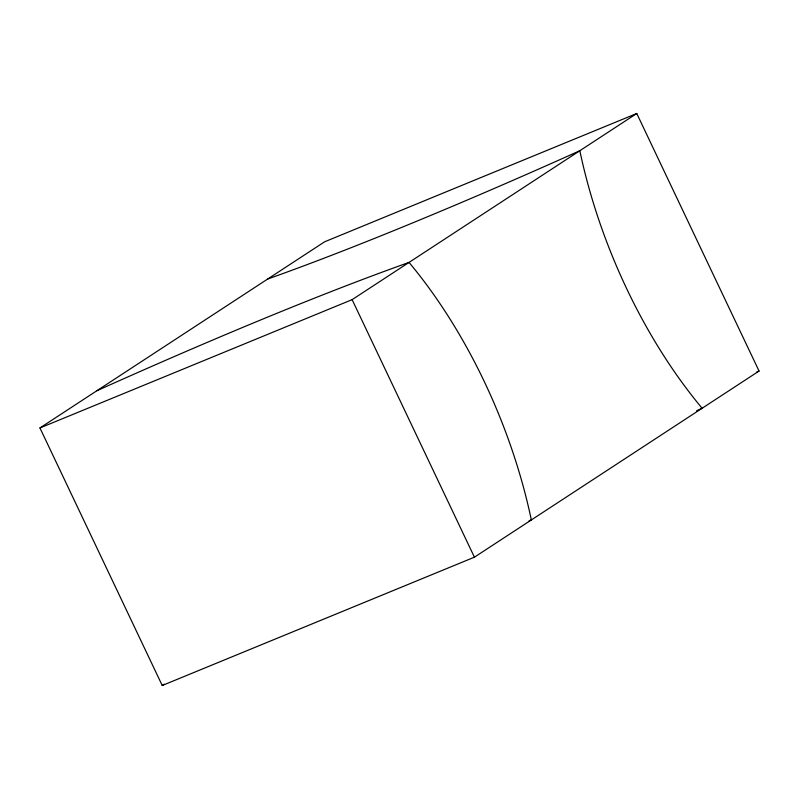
<?xml version="1.0" encoding="UTF-8"?>
<svg xmlns="http://www.w3.org/2000/svg" width="799" height="799" viewBox="0 0 799 799"><rect width="100%" height="100%" fill="white"/><g stroke="black" fill="none" stroke-linecap="round" stroke-linejoin="round"><path stroke-width="1.2" d="M39.95 427.964L324.584 241.817L636.763 113.498L759.05 371.036L474.416 557.183L162.237 685.502L39.95 427.964L352.119 299.645L636.763 113.498M162.237 685.502L164.314 684.154M756.743 371.984L759.05 371.036M352.119 299.645L474.416 557.183M267.655 279.041A636.873 54.402 -25.4 0 0 579.834 150.731A337.817 178.357 67.7 0 0 702.121 408.269A636.873 54.402 -25.4 0 1 696.608 410.746M96.879 390.731A636.873 54.402 -25.4 0 1 409.048 262.412A337.817 178.357 67.7 0 1 531.345 519.959A636.873 54.402 -25.4 0 0 529.068 520.768"/></g></svg>
